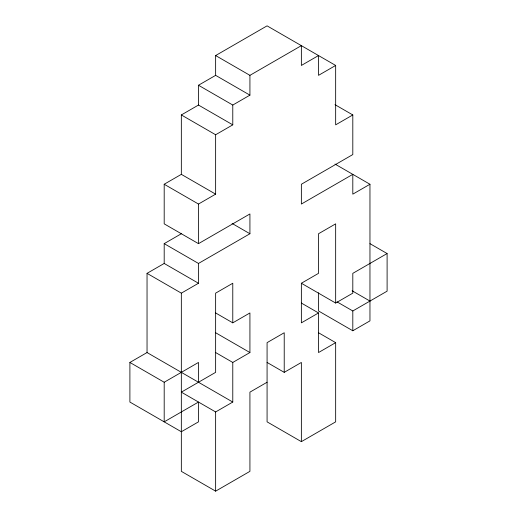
<?xml version="1.0" encoding="UTF-8"?>
<svg xmlns="http://www.w3.org/2000/svg" width="517" height="517" viewBox="0 0 517 517"><rect width="100%" height="100%" fill="white"/><g stroke="black" fill="none" stroke-linecap="round" stroke-linejoin="round"><path stroke-width="0.78" d="M335.662 65.452L318.517 75.353L318.517 55.552L301.366 65.452L301.366 45.651L249.924 75.346L249.924 95.147L215.634 75.353L215.634 55.552L267.076 25.85L335.662 65.452L335.662 124.849L352.807 114.948L352.807 154.551L301.366 184.252L301.366 204.047L352.807 174.352L352.807 194.153L369.959 184.252L369.959 320.87L352.807 330.77L318.517 310.969L318.517 292.758M198.483 85.247L232.779 105.048L232.779 124.849L198.483 105.048L198.483 85.247L215.634 75.353M181.338 114.948L215.634 134.75L215.634 194.146L181.338 174.352L181.338 114.948L198.483 105.048M232.779 105.048L249.924 95.147M215.634 134.75L232.779 124.849M198.483 263.45L198.483 283.251L164.193 263.45L164.193 243.649L198.483 263.45L249.924 233.749L249.924 213.948L198.483 243.649L164.193 223.848L164.193 184.252L181.338 174.352M164.193 184.252L198.483 204.047L215.634 194.146M164.193 243.649L181.57 233.613M215.634 352.549L232.779 362.449L249.924 352.549L249.924 312.953L232.779 322.847L232.779 283.251L215.634 293.152L215.634 372.35L181.338 392.151L215.634 411.952L232.779 402.052L147.041 352.549L147.041 273.351L164.193 263.45M147.041 273.351L181.338 293.152L198.483 283.251M129.896 362.449L164.193 382.25L164.193 421.853L198.483 402.052L198.483 421.853L181.338 431.747L129.896 402.052L129.896 362.449L147.041 352.549M301.366 441.654L301.366 362.449L284.221 372.35L284.221 332.748L267.076 342.648L267.076 421.853L301.366 441.654L335.662 421.853L335.662 342.648L318.517 352.549L318.517 312.953L301.366 322.854L301.366 283.251L318.517 273.351L318.517 233.749L335.662 223.848L335.662 303.052L352.807 293.152L352.807 273.351L387.104 253.55L387.104 291.168L352.807 310.969L337.032 301.863M164.193 382.25L198.483 362.449L198.483 382.25M267.076 382.25L249.924 392.151L249.924 471.349L215.634 491.15L181.338 471.349L181.338 293.152M334.977 104.654L352.807 114.948M215.634 55.552L249.924 75.346M334.977 164.057L369.959 184.252M369.959 243.649L387.104 253.55M352.122 290.774L369.959 301.068M232.094 223.454L249.924 233.749M301.366 283.251L335.662 303.052M301.366 303.052L318.517 312.953M318.517 332.748L335.662 342.648M215.634 312.953L232.779 322.847M215.634 332.748L249.924 352.549M267.076 362.449L284.221 372.35M352.807 310.969L352.807 330.77M232.779 362.449L232.779 402.052M215.634 411.952L215.634 491.15M198.483 204.047L198.483 243.649"/></g></svg>
